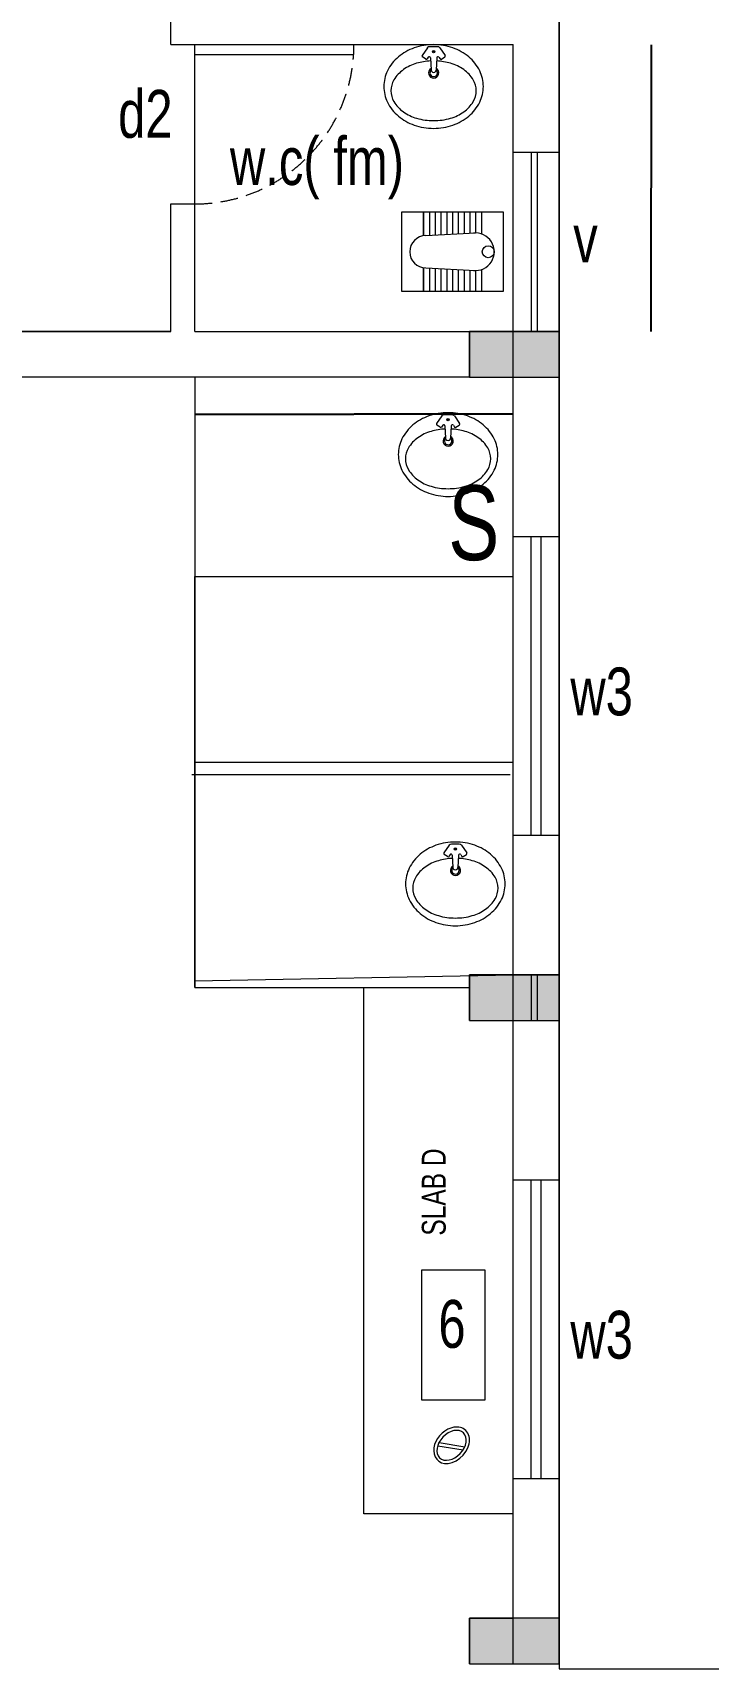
# Model space of a CAD drawing. Header units: metres. Extents: x 191982 to 427160, y -8904 to 80370.
# Drawn here: x 271049 to 274443, y 22452 to 30654 of the extents above; entities that cross this region are included whole.
import ezdxf

# ---------------------------------------------------------------- set-up
doc = ezdxf.new("R2010")
doc.units = ezdxf.units.M
doc.header["$LTSCALE"] = 700
doc.header["$MEASUREMENT"] = 0
doc.header["$PDMODE"] = 32
doc.linetypes.add('HIDDEN2', pattern=[0.1875, 0.125, -0.0625])
doc.layers.get('0').update_dxf_attribs({"lineweight": 9})
doc.layers.get('Defpoints').update_dxf_attribs({"lineweight": 9})
for name, color, linetype, lineweight in [('elevations', 22, 'Continuous', 9), ('MAIN GATE', 7, 'Continuous', 9), ('NEW PLANS', 7, 'Continuous', 9), ('PLAN', 7, 'Continuous', 9)]:
    doc.layers.add(name, color=color, linetype=linetype, lineweight=lineweight)
doc.styles.get("Standard").update_dxf_attribs({"font": 'swisscl.ttf'})
doc.dimstyles.get("Standard").update_dxf_attribs({"dimtxt": 0.23, "dimasz": 0.23, "dimexe": 0.05, "dimexo": 0.05, "dimgap": 0.06, "dimtad": 0, "dimzin": 0, "dimdsep": 46, "dimtxsty": 'Standard', "dimcen": 0, "dimse1": 1, "dimse2": 1, "dimadec": 0, "dimazin": 0, "dimtfac": 1, "dimtofl": 0, "dimtmove": 2, "dimatfit": 0, "dimfxl": 0.18, "dimtolj": 1, "dimtzin": 0, "dimarcsym": 0})

# ---------------------------------------------------------------- blocks, each defined once
blk = doc.blocks.new('ORISA PAN')
at = {"layer": 'PLAN'}
for p, q in [((-0.2, 0.51), (0.2, 0.51)), ((-0.2, 0), (-0.2, 0.51)), ((-0.2, 0.51), (0.2, 0.51)), ((0.2, 0.51), (0.2, 0)), ((0.2, 0.51), (0.2, 0)), ((-0.2, 0.4), (-0.0897, 0.4)), ((-0.2, 0.371), (-0.0946, 0.371)), ((-0.2, 0.342), (-0.0931, 0.342)), ((-0.081, 0.121), (-0.0946, 0.37)), ((0.081, 0.121), (0.0946, 0.37)), ((0.0897, 0.4), (0.2, 0.4)), ((0.0931, 0.342), (0.2, 0.342)), ((0.0946, 0.371), (0.2, 0.371)), ((-0.2, 0.313), (-0.0915, 0.313)), ((-0.2, 0.284), (-0.0899, 0.284)), ((-0.2, 0.255), (-0.0883, 0.255)), ((0.0883, 0.255), (0.2, 0.255)), ((0.0899, 0.284), (0.2, 0.284)), ((0.0915, 0.313), (0.2, 0.313)), ((-0.2, 0.226), (-0.0867, 0.226)), ((-0.2, 0.197), (-0.0851, 0.197)), ((-0.2, 0.168), (-0.0836, 0.168)), ((0.0836, 0.168), (0.2, 0.168)), ((0.0851, 0.197), (0.2, 0.197)), ((0.0867, 0.226), (0.2, 0.226)), ((-0.2, 0.139), (-0.082, 0.139)), ((-0.0802, 0.11), (-0.2, 0.11)), ((-0.2, 0.11), (-0.0802, 0.11)), ((0.2, 0.11), (0.0802, 0.11)), ((0.0802, 0.11), (0.2, 0.11)), ((0.082, 0.139), (0.2, 0.139)), ((0.2, 0), (-0.2, 0))]:
    blk.add_line(p, q, dxfattribs=at)
blk.add_circle((0, 0.4346), 0.03, dxfattribs=at)
for centre, radius, start, end in [((0, 0.37), 0.0946, 353.81188, 186.18812), ((0, 0.121), 0.081, 180, 360)]:
    blk.add_arc(centre, radius, start, end, dxfattribs=at)
blk = doc.blocks.new('BASIN')
at = {"layer": 'PLAN'}
for p, q in [((-0.0664, 0.0159), (-0.1279, 0.0123)), ((-0.0732, 0.0397), (-0.062, 0.0562)), ((-0.0629, 0.0267), (-0.0719, 0.0327)), ((-0.0163, 0.0314), (-0.0551, 0.0576)), ((-0.0103, -0.0193), (-0.0103, 0.0193)), ((-0.0664, -0.0159), (-0.1279, -0.0123)), ((-0.0732, -0.0397), (-0.062, -0.0562)), ((-0.0629, -0.0267), (-0.0719, -0.0327)), ((-0.0163, -0.0315), (-0.0551, -0.0576))]:
    blk.add_line(p, q, dxfattribs=at)
blk.add_lwpolyline([(-0.2102, -0.25, 0.114941), (-0.1316, -0.2317, 0.103853), (-0.0616, -0.1768, 0.091249), (-0.0165, -0.0975, 0.083978), (0, 0, 0.083978), (-0.0165, 0.0975, 0.091249), (-0.0616, 0.1768, 0.103853), (-0.1316, 0.2317, 0.114941), (-0.2102, 0.25, 0.114941), (-0.2887, 0.2317, 0.103853), (-0.3588, 0.1768, 0.091249), (-0.4039, 0.0975, 0.083978), (-0.4204, 0, 0.083978), (-0.4039, -0.0975, 0.091249), (-0.3588, -0.1768, 0.103853), (-0.2887, -0.2317, 0.114941)], format="xyb", close=True, dxfattribs=at)
for points in [[(-0.082, 0.015, 0.058321), (-0.0937, 0.085, 0.08231), (-0.1256, 0.1515, 0.106842), (-0.1772, 0.1994, 0.134388), (-0.2316, 0.2143, 0.134388), (-0.286, 0.1994, 0.106842), (-0.3377, 0.1515, 0.08231), (-0.3696, 0.085, 0.070665), (-0.3816, 0)], [(-0.3816, 0, 0.070665), (-0.3696, -0.085, 0.08231), (-0.3377, -0.1515, 0.106842), (-0.286, -0.1994, 0.134388), (-0.2316, -0.2143, 0.134388), (-0.1772, -0.1994, 0.106842), (-0.1256, -0.1515, 0.08231), (-0.0937, -0.085, 0.058296), (-0.082, -0.015)]]:
    blk.add_lwpolyline(points, format="xyb", dxfattribs=at)
for radius in [0.00569, 0.00369]:
    blk.add_circle((-0.0349, 0), radius, dxfattribs=at)
for centre, radius, start, end in [((-0.142, -0.0004), 0.0257, 30.89641, 331.20825), ((-0.142, -0.0004), 0.0188, 42.66127, 320.64746), ((-0.1279, 0), 0.0123, 89.75733, 270.24267), ((-0.0691, 0.0369), 0.005, 145.96273, 235.96273), ((-0.0663, 0.0218), 0.0059, 268.92232, 55.39757), ((-0.0579, 0.0534), 0.005, 55.96273, 145.96273), ((-0.0247, 0.0197), 0.0144, 358.39997, 54.51472), ((-0.0691, -0.0369), 0.005, 123.91807, 214.03727), ((-0.0663, -0.0218), 0.0059, 304.60243, 91.07768), ((-0.0579, -0.0534), 0.005, 214.03727, 304.00089), ((-0.0247, -0.0197), 0.0144, 305.48528, 1.60003)]:
    blk.add_arc(centre, radius, start, end, dxfattribs=at)
blk = doc.blocks.new('*D264')
at = {"layer": 'Defpoints', "color": 0, "transparency": 16777216}
for p in [(273463, 28738.1), (271863, 28250.7), (273463, 28250.7)]:
    blk.add_point(p, dxfattribs=at)
at = {"layer": 'NEW PLANS', "color": 0, "lineweight": -2, "transparency": 16777216}
for p, q in [((271863.2, 28738.1), (272662.4, 28738.1)), ((273462.7, 28738.1), (272663.5, 28738.1))]:
    blk.add_line(p, q, dxfattribs=at)
at = {"layer": 'NEW PLANS', "color": 0, "transparency": 16777216}
for points in [[(271863.2, 28738.2), (271863.2, 28738.1), (271863, 28738.1)], [(273462.7, 28738.2), (273462.7, 28738.1), (273463, 28738.1)]]:
    blk.add_solid(points, dxfattribs=at)
at = {"layer": 'NEW PLANS', "color": 0, "transparency": 16777216, "insert": (272663, 28738.1), "char_height": 0.23, "attachment_point": 5}
blk.add_mtext('\\A1;1600.00', dxfattribs=at)
blk = doc.blocks.new('*D294')
at = {"layer": 'Defpoints', "color": 0, "transparency": 16777216}
for p in [(272833.6, 30594.1), (274155.3, 30594.1), (272833.6, 29154.1)]:
    blk.add_point(p, dxfattribs=at)
at = {"layer": 'NEW PLANS', "color": 0, "lineweight": -2, "transparency": 16777216}
for p, q in [((274155.3, 30593.9), (274155.3, 29874.6)), ((274155.3, 29154.4), (274155.3, 29873.6))]:
    blk.add_line(p, q, dxfattribs=at)
at = {"layer": 'NEW PLANS', "color": 0, "transparency": 16777216}
for points in [[(274155.3, 30593.9), (274155.4, 30593.9), (274155.3, 30594.1)], [(274155.3, 29154.4), (274155.4, 29154.4), (274155.3, 29154.1)]]:
    blk.add_solid(points, dxfattribs=at)
at = {"layer": 'NEW PLANS', "color": 0, "transparency": 16777216, "insert": (274155.3, 29874.1), "char_height": 0.23, "attachment_point": 5, "rotation": 90}
blk.add_mtext('\\A1;1440.00', dxfattribs=at)
blk = doc.blocks.new('*D250')
at = {"layer": 'Defpoints', "color": 0, "transparency": 16777216}
for p in [(273463, 28738.1), (271863, 28250.7), (273463, 28250.7)]:
    blk.add_point(p, dxfattribs=at)
at = {"layer": 'NEW PLANS', "color": 0, "lineweight": -2, "transparency": 16777216}
for p, q in [((271863.2, 28738.1), (272662.4, 28738.1)), ((273462.7, 28738.1), (272663.5, 28738.1))]:
    blk.add_line(p, q, dxfattribs=at)
at = {"layer": 'NEW PLANS', "color": 0, "transparency": 16777216}
for points in [[(271863.2, 28738.2), (271863.2, 28738.1), (271863, 28738.1)], [(273462.7, 28738.2), (273462.7, 28738.1), (273463, 28738.1)]]:
    blk.add_solid(points, dxfattribs=at)
at = {"layer": 'NEW PLANS', "color": 0, "transparency": 16777216, "insert": (272663, 28738.1), "char_height": 0.23, "attachment_point": 5}
blk.add_mtext('\\A1;1600.00', dxfattribs=at)

msp = doc.modelspace()

# ---------------------------------------------------------------- hatches: boundary and pattern name
at = {"layer": 'NEW PLANS'}
for points in [[(273242.955, 29154.132), (273242.955, 28924.132), (273462.955, 28924.132), (273462.955, 29154.132)], [(273242.955, 29154.132), (273242.955, 28924.132), (273462.955, 28924.132), (273462.955, 29154.132)], [(273462.955, 29154.132), (273462.955, 28924.132), (273692.955, 28924.132), (273692.955, 29154.132)], [(273462.955, 29154.132), (273462.955, 28924.132), (273692.955, 28924.132), (273692.955, 29154.132)], [(273242.955, 25924.132), (273242.955, 25694.132), (273462.955, 25694.132), (273462.955, 25924.132)], [(273242.955, 25924.132), (273242.955, 25694.132), (273462.955, 25694.132), (273462.955, 25924.132)], [(273462.955, 25924.132), (273462.955, 25694.132), (273692.955, 25694.132), (273692.955, 25924.132)], [(273462.955, 25924.132), (273462.955, 25694.132), (273692.955, 25694.132), (273692.955, 25924.132)], [(273242.955, 22694.132), (273242.955, 22464.132), (273462.955, 22464.132), (273462.955, 22694.132)], [(273242.955, 22694.132), (273242.955, 22464.132), (273462.955, 22464.132), (273462.955, 22694.132)], [(273242.955, 22694.132), (273242.955, 22464.132), (273462.955, 22464.132), (273462.955, 22694.132)], [(273242.955, 22694.132), (273242.955, 22464.132), (273462.955, 22464.132), (273462.955, 22694.132)], [(273462.955, 22694.132), (273462.955, 22464.132), (273692.955, 22464.132), (273692.955, 22694.132)], [(273462.955, 22694.132), (273462.955, 22464.132), (273692.955, 22464.132), (273692.955, 22694.132)], [(273462.955, 22694.132), (273462.955, 22464.132), (273692.955, 22464.132), (273692.955, 22694.132)], [(273462.955, 22694.132), (273462.955, 22464.132), (273692.955, 22464.132), (273692.955, 22694.132)]]:
    msp.add_hatch(color=256, dxfattribs=at).paths.add_polyline_path(points)

# ---------------------------------------------------------------- linework, layer by layer
at = {"layer": 'elevations'}
for p, q in [((272712.955, 23217.026), (272712.955, 25859.475)), ((273462.955, 23217.026), (272712.955, 23217.026))]:
    msp.add_line(p, q, dxfattribs=at)
at = {"layer": 'MAIN GATE'}
for p, q in [((271862.955, 28924.132), (271862.955, 27923.801)), ((271862.955, 28924.132), (271862.955, 27923.801)), ((271862.953, 27923.799), (273462.953, 27923.799)), ((271862.955, 27923.801), (271862.955, 25859.475)), ((271862.955, 27923.801), (273462.955, 27923.801)), ((271862.955, 27923.801), (271862.955, 25859.475)), ((271862.955, 25859.475), (271862.955, 27923.801)), ((271862.955, 27923.801), (271862.955, 27923.801)), ((271862.955, 27923.801), (271862.955, 25859.475)), ((271862.955, 27923.801), (271862.955, 25859.475)), ((271862.955, 27923.801), (271862.955, 25859.475)), ((271862.955, 25859.475), (271862.955, 27923.801)), ((271862.955, 27923.801), (271862.955, 27923.801)), ((271862.955, 27923.801), (271862.955, 25859.475)), ((271860.485, 26990.965), (273460.485, 26990.965)), ((271848.103, 26930.109), (273448.103, 26930.109)), ((271862.955, 25894.129), (273462.955, 25924.132)), ((271862.955, 25859.475), (273242.955, 25859.475)), ((273083.465, 23559.441), (273210.777, 23538.049)), ((273090.248, 23575.438), (273219.314, 23553.751))]:
    msp.add_line(p, q, dxfattribs=at)
msp.add_lwpolyline([(273003.784, 24442.834), (273320.593, 24442.834), (273320.593, 23788.672), (273003.784, 23788.672)], close=True, dxfattribs=at)
at = {"layer": 'MAIN GATE', "extrusion": (0, 0, -1)}
msp.add_ellipse((273153.218, 23561.361), major_axis=(59.927, 62.667), ratio=0.69014724, dxfattribs=at)
at = {"layer": 'MAIN GATE'}
msp.add_open_spline([(273224.826, 23636.242), (273241.897, 23619.917), (273247.254, 23593.829), (273230.371, 23514.355), (273169.214, 23463.101), (273076.141, 23475.445), (273053.61, 23522.815), (273081.43, 23607.294), (273123.169, 23645.256), (273187.316, 23655.765), (273209.753, 23650.656), (273224.826, 23636.242)], degree=3, knots=[0, 0, 0, 0, 0.84028736, 0.84028736, 2.67437807, 2.67437807, 4.10780982, 4.10780982, 5.54124158, 5.54124158, 6.28318531, 6.28318531, 6.28318531, 6.28318531], dxfattribs=at)
at = {"layer": 'NEW PLANS'}
for p, q in [((273692.955, 22464.132), (273692.955, 32384.132)), ((273692.955, 22464.132), (273692.955, 32384.132)), ((271742.955, 30594.132), (271742.955, 31354.132)), ((271742.955, 30594.132), (272662.955, 30594.132)), ((271862.955, 30544.132), (271862.955, 30594.132)), ((271862.955, 30544.132), (271862.955, 30594.132)), ((271862.955, 30544.132), (272661.391, 30544.132)), ((271862.955, 29794.132), (271862.955, 30544.132)), ((272662.955, 30594.132), (273462.955, 30594.132)), ((273462.955, 22464.132), (273462.955, 30594.132)), ((273462.955, 22464.132), (273462.955, 30594.132)), ((273462.955, 30054.132), (273692.955, 30054.132)), ((273554.596, 29154.132), (273554.596, 30054.132)), ((273584.596, 29154.132), (273584.596, 30054.132)), ((271742.955, 29154.132), (271742.955, 29794.132)), ((271742.955, 29794.132), (271862.955, 29794.132)), ((271742.955, 29794.132), (271862.955, 29794.132)), ((271742.955, 29154.132), (271742.955, 29794.132)), ((271862.955, 29154.132), (271862.955, 29794.132)), ((271862.955, 29154.132), (271862.955, 29794.132)), ((270437.955, 29154.132), (271742.955, 29154.132)), ((271742.955, 29154.132), (270437.955, 29154.132)), ((270437.955, 29154.132), (271742.955, 29154.132)), ((271742.955, 29154.132), (270437.955, 29154.132)), ((271862.955, 29154.132), (273242.955, 29154.132)), ((271862.955, 29154.132), (273242.955, 29154.132)), ((273242.955, 29154.132), (273692.955, 29154.132)), ((273242.955, 29154.132), (273462.955, 29154.132)), ((273242.955, 29154.132), (273462.955, 29154.132)), ((273242.955, 29154.132), (273462.955, 29154.132)), ((273242.955, 28924.132), (273242.955, 29154.132)), ((273242.955, 29154.132), (273692.955, 29154.132)), ((273242.955, 29154.132), (273462.955, 29154.132)), ((273242.955, 29154.132), (273462.955, 29154.132)), ((273242.955, 29154.132), (273462.955, 29154.132)), ((273242.955, 28924.132), (273242.955, 29154.132)), ((273462.955, 22464.132), (273462.955, 29154.132)), ((273462.955, 22464.132), (273462.955, 29154.132)), ((273692.955, 22464.132), (273692.955, 29154.132)), ((273692.955, 22464.132), (273692.955, 29154.132)), ((273242.955, 28924.132), (270437.955, 28924.132)), ((273242.955, 28924.132), (270437.955, 28924.132)), ((273242.955, 28924.132), (273692.955, 28924.132)), ((273242.955, 28924.132), (273462.955, 28924.132)), ((273242.955, 28924.132), (273462.955, 28924.132)), ((273242.955, 28924.132), (273462.955, 28924.132)), ((273242.955, 28924.132), (273692.955, 28924.132)), ((273242.955, 28924.132), (273462.955, 28924.132)), ((273242.955, 28924.132), (273462.955, 28924.132)), ((273242.955, 28924.132), (273462.955, 28924.132)), ((273692.955, 28122.461), (273462.955, 28122.461)), ((273692.955, 28122.461), (273462.955, 28122.461)), ((273552.955, 26622.461), (273552.955, 28122.461)), ((273552.955, 26622.461), (273552.955, 28122.461)), ((273602.955, 26622.461), (273602.955, 28122.461)), ((273602.955, 26622.461), (273602.955, 28122.461)), ((273692.955, 26622.461), (273462.955, 26622.461)), ((273692.955, 26622.461), (273462.955, 26622.461)), ((273242.955, 25924.132), (273692.955, 25924.132)), ((273242.955, 25924.132), (273692.955, 25924.132)), ((273242.955, 25924.132), (273462.955, 25924.132)), ((273242.955, 25924.132), (273462.955, 25924.132)), ((273242.955, 25924.132), (273462.955, 25924.132)), ((273242.955, 25924.132), (273462.955, 25924.132)), ((273242.955, 25924.132), (273462.955, 25924.132)), ((273242.955, 25694.132), (273242.955, 25924.132)), ((273242.955, 25924.132), (273692.955, 25924.132)), ((273242.955, 25924.132), (273692.955, 25924.132)), ((273242.955, 25924.132), (273462.955, 25924.132)), ((273242.955, 25924.132), (273462.955, 25924.132)), ((273242.955, 25924.132), (273462.955, 25924.132)), ((273242.955, 25924.132), (273462.955, 25924.132)), ((273242.955, 25924.132), (273462.955, 25924.132)), ((273242.955, 25924.132), (273692.955, 25924.132)), ((273242.955, 25924.132), (273692.955, 25924.132)), ((273242.955, 25924.132), (273462.955, 25924.132)), ((273242.955, 25924.132), (273462.955, 25924.132)), ((273242.955, 25924.132), (273462.955, 25924.132)), ((273242.955, 25924.132), (273462.955, 25924.132)), ((273242.955, 25924.132), (273462.955, 25924.132)), ((273242.955, 25694.132), (273242.955, 25924.132)), ((273242.955, 25924.132), (273692.955, 25924.132)), ((273242.955, 25924.132), (273692.955, 25924.132)), ((273242.955, 25924.132), (273462.955, 25924.132)), ((273242.955, 25924.132), (273462.955, 25924.132)), ((273242.955, 25924.132), (273462.955, 25924.132)), ((273242.955, 25924.132), (273462.955, 25924.132)), ((273242.955, 25924.132), (273462.955, 25924.132)), ((273554.596, 25694.132), (273554.596, 25924.132)), ((273554.596, 25694.132), (273554.596, 25924.132)), ((273584.596, 25694.132), (273584.596, 25924.132)), ((273584.596, 25694.132), (273584.596, 25924.132)), ((273242.955, 25694.132), (273692.955, 25694.132)), ((273242.955, 25694.132), (273692.955, 25694.132)), ((273242.955, 25694.132), (273462.955, 25694.132)), ((273242.955, 25694.132), (273462.955, 25694.132)), ((273242.955, 25694.132), (273462.955, 25694.132)), ((273242.955, 25694.132), (273462.955, 25694.132)), ((273242.955, 25694.132), (273462.955, 25694.132)), ((273242.955, 25694.132), (273692.955, 25694.132)), ((273242.955, 25694.132), (273692.955, 25694.132)), ((273242.955, 25694.132), (273462.955, 25694.132)), ((273242.955, 25694.132), (273462.955, 25694.132)), ((273242.955, 25694.132), (273462.955, 25694.132)), ((273242.955, 25694.132), (273462.955, 25694.132)), ((273242.955, 25694.132), (273462.955, 25694.132)), ((273692.955, 24892.461), (273462.955, 24892.461)), ((273692.955, 24892.461), (273462.955, 24892.461)), ((273552.955, 23392.461), (273552.955, 24892.461)), ((273552.955, 23392.461), (273552.955, 24892.461)), ((273602.955, 23392.461), (273602.955, 24892.461)), ((273602.955, 23392.461), (273602.955, 24892.461)), ((273692.955, 23392.461), (273462.955, 23392.461)), ((273692.955, 23392.461), (273462.955, 23392.461)), ((273242.955, 22694.132), (273462.955, 22694.132)), ((273242.955, 22694.132), (273462.955, 22694.132)), ((273242.955, 22694.132), (273462.955, 22694.132)), ((273242.955, 22464.132), (273242.955, 22694.132)), ((273242.955, 22694.132), (273462.955, 22694.132)), ((273242.955, 22694.132), (273462.955, 22694.132)), ((273242.955, 22694.132), (273462.955, 22694.132)), ((273242.955, 22464.132), (273242.955, 22694.132)), ((273242.955, 22694.132), (273462.955, 22694.132)), ((273242.955, 22694.132), (273462.955, 22694.132)), ((273242.955, 22694.132), (273462.955, 22694.132)), ((273242.955, 22464.132), (273242.955, 22694.132)), ((273242.955, 22694.132), (273462.955, 22694.132)), ((273242.955, 22694.132), (273462.955, 22694.132)), ((273242.955, 22694.132), (273462.955, 22694.132)), ((273242.955, 22464.132), (273242.955, 22694.132)), ((273462.955, 22464.132), (273462.955, 22694.132)), ((273462.955, 22464.132), (273462.955, 22694.132)), ((273462.955, 22464.132), (273462.955, 22694.132)), ((273462.955, 22464.132), (273462.955, 22694.132)), ((273692.955, 22464.132), (273692.955, 22694.132)), ((273692.955, 22464.132), (273692.955, 22694.132)), ((273692.955, 22464.132), (273692.955, 22694.132)), ((273692.955, 22464.132), (273692.955, 22694.132)), ((273242.955, 22464.132), (273462.955, 22464.132)), ((273242.955, 22464.132), (273462.955, 22464.132)), ((273242.955, 22464.132), (273462.955, 22464.132)), ((273242.955, 22464.132), (273462.955, 22464.132)), ((273242.955, 22464.132), (273462.955, 22464.132)), ((273242.955, 22464.132), (273462.955, 22464.132)), ((273242.955, 22464.132), (273462.955, 22464.132)), ((273242.955, 22464.132), (273462.955, 22464.132)), ((273242.955, 22464.132), (273462.955, 22464.132)), ((273242.955, 22464.132), (273462.955, 22464.132)), ((273242.955, 22464.132), (273462.955, 22464.132)), ((273242.955, 22464.132), (273462.955, 22464.132))]:
    msp.add_line(p, q, dxfattribs=at)
for points in [[(273692.955, 22439.132), (286382.955, 22439.132), (286382.955, 51534.132), (273692.955, 51534.132)], [(273692.955, 28924.132), (273692.955, 29154.132), (273242.955, 29154.132), (273242.955, 28924.132)], [(273692.955, 28924.132), (273692.955, 29154.132), (273242.955, 29154.132), (273242.955, 28924.132)], [(273692.955, 25694.132), (273692.955, 25924.132), (273242.955, 25924.132), (273242.955, 25694.132)], [(273692.955, 25694.132), (273692.955, 25924.132), (273242.955, 25924.132), (273242.955, 25694.132)], [(273692.955, 22464.132), (273692.955, 22694.132), (273242.955, 22694.132), (273242.955, 22464.132)], [(273692.955, 22464.132), (273692.955, 22694.132), (273242.955, 22694.132), (273242.955, 22464.132)], [(273692.955, 22464.132), (273692.955, 22694.132), (273242.955, 22694.132), (273242.955, 22464.132)], [(273692.955, 22464.132), (273692.955, 22694.132), (273242.955, 22694.132), (273242.955, 22464.132)]]:
    msp.add_lwpolyline(points, close=True, dxfattribs=at)
at = {"layer": 'NEW PLANS', "linetype": 'HIDDEN2'}
msp.add_arc((271862.955, 30594.132), 800, 270, 0, dxfattribs=at)

# ---------------------------------------------------------------- block references
at = {"layer": 'NEW PLANS', "xscale": 1000, "yscale": 1000, "zscale": 1000}
for name, p, rotation in [('BASIN', (273062.955, 30594.132), 90), ('ORISA PAN', (272902.955, 29554.132), 270), ('BASIN', (273135.776, 28746.091), 90), ('BASIN', (273135.776, 28746.091), 90), ('BASIN', (273172.347, 26590.425), 90), ('BASIN', (273172.347, 26590.425), 90)]:
    msp.add_blockref(name, p, dxfattribs=dict(at, rotation=rotation))

# ---------------------------------------------------------------- texts
at = {"insert": (273136.687, 28380.832), "char_height": 375, "width": 205.9891, "attachment_point": 1}
msp.add_mtext('S', dxfattribs=at)
at = {"layer": 'NEW PLANS'}
for s, p in [('d2', (271478.45, 30126.445)), ('w.c( fm)', (272039.856, 29889.437)), ('v', (273764.47, 29500.532)), ('w3', (273749.831, 27226.523)), ('w3', (273749.831, 27226.523)), ('6', (273086.961, 24050.835)), ('w3', (273749.831, 23996.523)), ('w3', (273749.831, 23996.523))]:
    msp.add_text(s, height=240, dxfattribs=at).set_placement(p)
msp.add_text('SLAB D', height=120, rotation=90, dxfattribs=at).set_placement((273123.808, 24614.2))

# ---------------------------------------------------------------- dimensions: what is measured, and where the dimension line sits
dim = msp.add_linear_dim(base=(274155.314, 30594.132), p1=(272833.556, 29154.132), p2=(272833.556, 30594.132), angle=90, dimstyle='Standard', dxfattribs=at)
dim.commit()
dim.dimension.update_dxf_attribs({"geometry": '*D294', "text_midpoint": (274155.314, 29874.132)})
for picture in ['*D264', '*D250']:
    dim = msp.add_linear_dim(base=(273462.955, 28738.15), p1=(271862.955, 28250.676), p2=(273462.955, 28250.676), dimstyle='Standard', dxfattribs=at)
    dim.commit()
    dim.dimension.update_dxf_attribs({"geometry": picture, "text_midpoint": (272662.955, 28738.15)})

doc.saveas('drawing.dxf')
